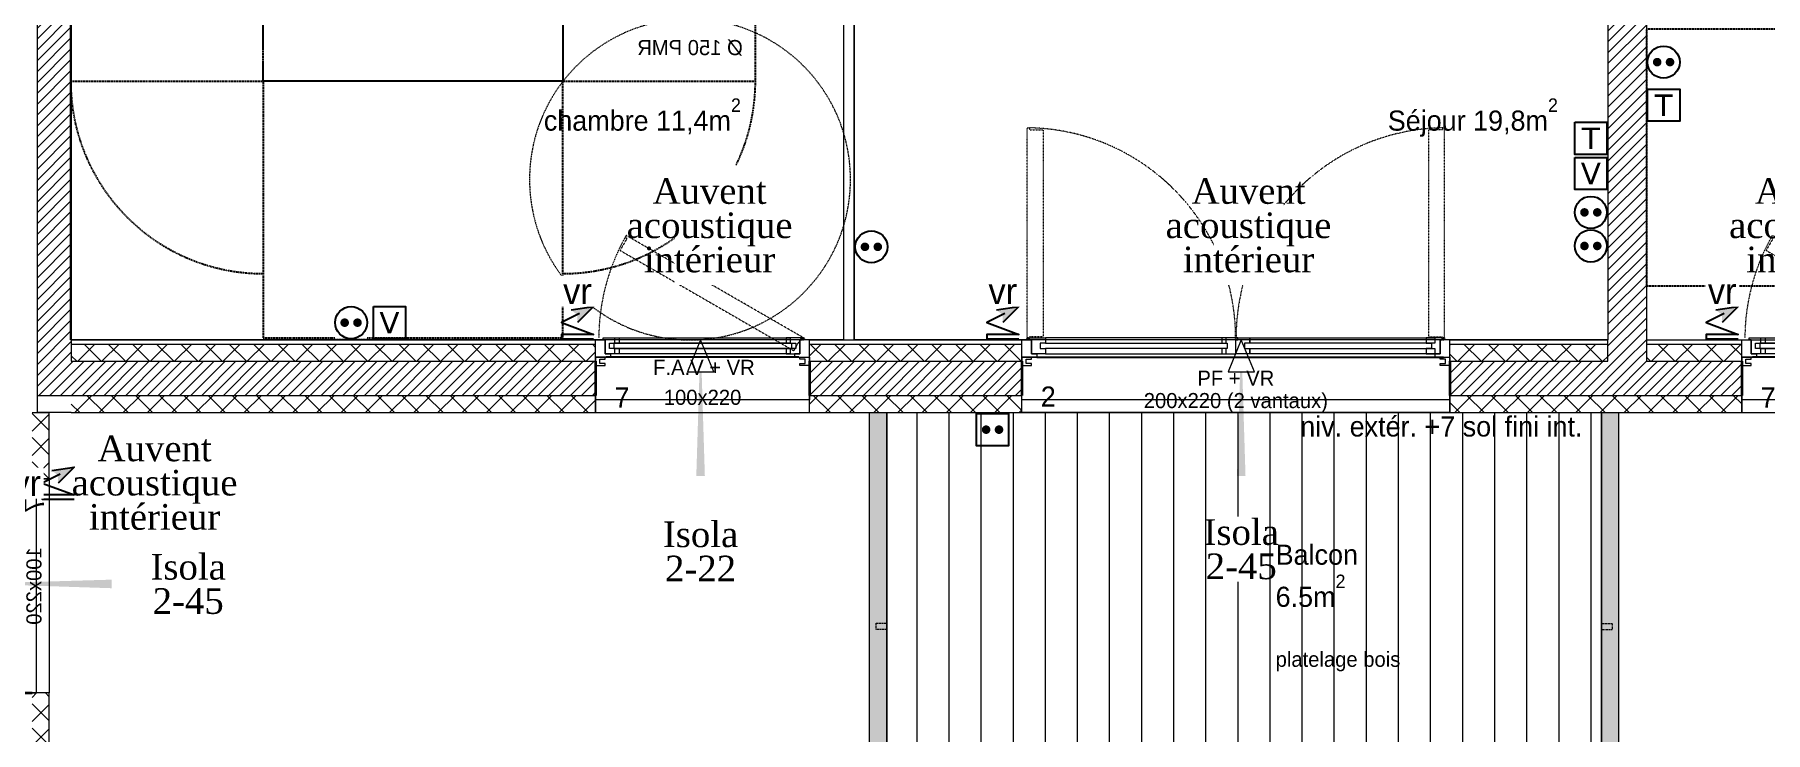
# Model space of a CAD drawing. Header units: centimetres. Extents: x 2191 to 12545, y -680 to 18662.
# Drawn here: x 9181 to 9989, y 8177 to 8503 of the extents above; entities that cross this region are included whole.
import ezdxf

# ---------------------------------------------------------------- set-up
doc = ezdxf.new("R2010")
doc.units = ezdxf.units.CM
for name, pattern in [('Style de ligne -1', [0.41664, 0.20828, -0.20836]), ('Style de ligne -11', [0.347222, 0.20828, -0.138942]), ('Style de ligne -12', [0.164042, 0.054681, -0.109361]), ('Style de ligne -13', [0.147638, 0.098425, -0.049213]), ('Style de ligne -14', [0.147638, 0.098425, -0.049213]), ('Style de ligne -17', [0.347222, 0.20828, -0.138942]), ('Style de ligne -18', [0.164042, 0.054681, -0.109361]), ('Style de ligne -5', [0.20828, 0.069425, -0.138855]), ('VW-01', [0.41656, 0.20828, -0.20828])]:
    doc.linetypes.add(name, pattern=pattern)
for name, color, linetype in [('B Aménagement intérieur', 252, 'Continuous'), ('B GÈnÈral_Hatch', 252, 'Continuous'), ('B Général', 252, 'Continuous'), ('C ANNOTATIONS-PMR', 252, 'Style de ligne -5'), ('C ANNOTATIONS-prestations', 252, 'Continuous'), ('C ANNOTATIONS-texte', 252, 'Continuous'), ('D SURFACES-shab', 252, 'Continuous'), ('prlm-VMC', 93, 'Continuous')]:
    doc.layers.add(name, color=color, linetype=linetype)
doc.layers.add('prlm-ELEC-CFA', color=1, linetype='Continuous', lineweight=25)
doc.layers.add('prlm-ELEC-CFO', color=1, linetype='Continuous', lineweight=25)
doc.styles.add('Eurostile', font='Eurosti.TTF')
doc.styles.add('Eurostile (bold)', font='Eurostib.TTF')
doc.styles.add('Eurostile (italic)', font='Eurostib.TTF')
doc.styles.add('prlm-elec-cfo', font='comic.ttf', dxfattribs={"height": 12})
doc.styles.add('prlm-vmc', font='pala.ttf', dxfattribs={"height": 14})
doc.styles.get("Standard").update_dxf_attribs({"font": 'isocp.shx', "height": 15})
pattern_1 = [(45, (-631.1073, 4809.0284), (2.4253472, -2.6458333), [])]
pattern_2 = [(135, (-631.107, 4809.0284), (-5.656854, -5.656854), []), (225, (-631.107, 4809.0284), (-5.656854, 5.656854), [])]
pattern_3 = [(45, (-631.107, 4809.0284), (-5.656854, 5.656854), []), (135, (-631.107, 4809.0284), (5.656854, 5.656854), [])]
pattern_4 = [(315, (-631.107, 4809.0284), (5.656854, 5.656854), []), (45, (-631.107, 4809.0284), (5.656854, -5.656854), [])]

# ---------------------------------------------------------------- blocks, each defined once
blk = doc.blocks.new('Lit 140.190_PMR 1')
at = {"layer": 'B Général', "color": 154, "linetype": 'VW-01', "true_color": 0x0053a6, "flags": 128}
blk.add_lwpolyline([(190, -140), (190, 50), (70, 50), (70, -140)], close=True, dxfattribs=at)
blk = doc.blocks.new('Groupe-137-1')
at = {"layer": 'D SURFACES-shab', "lineweight": 18, "flags": 128}
blk.add_lwpolyline([(10564.87, 3551.39), (10858.76, 3551.39), (10858.76, 3956.67), (10564.87, 3956.67)], close=True, dxfattribs=at)
at = {"layer": 'B Général', "color": 7, "rotation": 270}
blk.add_blockref('Lit 140.190_PMR 1', (10704.87, 3766.67), dxfattribs=at)
blk = doc.blocks.new('Rond 150_PMR')
at = {"layer": 'B Général', "color": 154, "linetype": 'VW-01', "lineweight": 5, "true_color": 0x0053a6}
blk.add_circle((0, 0), 75, dxfattribs=at)
at = {"layer": 'B Général', "color": 154, "true_color": 0x0053a6, "insert": (-61.5, 0), "char_height": 7.059, "attachment_point": 5, "rotation": 90, "line_spacing_factor": 0.894142, "style": 'Eurostile (italic)'}
blk.add_mtext('Ø 150 PMR', dxfattribs=at)
blk = doc.blocks.new('Groupe-127-1')
at = {"layer": 'B Général', "color": 7, "linetype": 'VW-01', "lineweight": 5}
blk.add_line((70, -114.99), (-70, -80.35), dxfattribs=at)
at = {"layer": 'B Général', "linetype": 'VW-01', "flags": 128}
for points in [[(-70, 35), (70, 35), (70, -155), (-70, -155)], [(-70, -114.99), (70, -114.99), (70, -155), (-70, -155)]]:
    blk.add_lwpolyline(points, close=True, dxfattribs=at)
blk = doc.blocks.new('Lit 140.190_PMR 2')
at = {"layer": 'B Général', "color": 154, "linetype": 'VW-01', "true_color": 0x0053a6, "flags": 128}
for points in [[(70, 155), (-70, 155), (-70, 35), (70, 35)], [(-70, -155), (-70, 35), (-160, 35), (-160, -155)], [(160, -155), (160, 35), (70, 35), (70, -155)]]:
    blk.add_lwpolyline(points, close=True, dxfattribs=at)
at = {"layer": 'B Général', "color": 154, "linetype": 'VW-01', "true_color": 0x0053a6}
for centre, start, end in [((-70, 35), 90, 180), ((70, 35), 0, 90)]:
    blk.add_arc(centre, 90, start, end, dxfattribs=at)
at = {"layer": 'B Général'}
blk.add_blockref('Groupe-127-1', (0, 0), dxfattribs=at)
blk = doc.blocks.new('T2 S307 (2D)')
at = {"layer": 'B Général', "color": 7, "linetype": 'Continuous', "lineweight": 13}
for p, q in [((-0.43, -55.57), (-0.43, 291.51)), ((4.57, -55.57), (4.57, 291.51))]:
    blk.add_line(p, q, dxfattribs=at)
at = {"layer": 'B Général', "color": 7, "linetype": 'Continuous', "lineweight": 5}
for p, q in [((-0.43, -23.48), (-0.43, 291.51)), ((4.57, -55.57), (4.57, 291.51))]:
    blk.add_line(p, q, dxfattribs=at)
at = {"layer": 'D SURFACES-shab', "color": 1, "lineweight": 18, "true_color": 0xff0000, "flags": 128}
for points in [[(-361.57, 291.52), (-361.57, -19.48), (-0.43, -19.48), (-0.43, 34.39), (-0.43, 34.39), (-0.43, 291.52)], [(53.81, -225.58), (53.81, -285.49), (356.81, -285.59), (356.81, 291.51), (4.57, 291.51), (4.57, 34.39), (4.57, 34.39), (4.57, -30.61), (4.57, -30.61), (4.57, -158.57), (34.57, -158.57), (34.57, -225.59)]]:
    blk.add_lwpolyline(points, close=True, dxfattribs=at)
at = {"layer": 'B Général', "color": 7, "xscale": -1}
blk.add_blockref('Lit 140.190_PMR 2', (-201.57, 135.52), dxfattribs=at)
at = {"layer": 'C ANNOTATIONS-PMR', "color": 7, "rotation": 90}
blk.add_blockref('Rond 150_PMR', (-72.14, 216.52), dxfattribs=at)
blk = doc.blocks.new('F 100x220 (all. vitrée fixe) + VR')
at = {"layer": 'B Général'}
blk.add_line((45, 9), (-45, 9), dxfattribs=at)
at = {"layer": 'B Général', "color": 7, "linetype": 'Continuous', "lineweight": 35}
for p, q in [((-50, 7), (-50, -9)), ((50, 7), (50, -9))]:
    blk.add_line(p, q, dxfattribs=at)
at = {"layer": 'B Général', "color": 7, "linetype": 'Style de ligne -14', "lineweight": 5, "flags": 128}
blk.add_lwpolyline([(-35.69, 65.82), (-36.19, 64.95), (-35.32, 64.45), (-38.57, 58.82), (42.63, 11.94), (45.88, 17.57), (46.75, 17.07), (47.25, 17.93)], close=True, dxfattribs=at)
at = {"layer": 'B Général', "lineweight": 5, "flags": 128}
for points in [[(-43, 10.5), (-43, 9), (-50, 9), (-50, 17), (-45.5, 17), (-45.5, 10.5)], [(-41, 18), (41, 18), (41, 15.5), (-41, 15.5)], [(43, 10.5), (43, 9), (50, 9), (50, 17), (45.5, 17), (45.5, 10.5)], [(-50, 9), (-50, 5), (-45.5, 5), (-45.5, 6), (-48, 6), (-48, 8), (-45.5, 8), (-45.5, 9)], [(-43.5, 15.5), (43.5, 15.5), (43.5, 13), (-43.5, 13)], [(-41, 13), (41, 13), (41, 10.5), (-41, 10.5)], [(50, 9), (50, 5), (45.5, 5), (45.5, 6), (48, 6), (48, 8), (45.5, 8), (45.5, 9)]]:
    blk.add_lwpolyline(points, close=True, dxfattribs=at)
at = {"layer": 'B Général', "color": 7, "linetype": 'Continuous', "lineweight": 5, "flags": 128}
for points in [[(-39, 15.5), (-41.5, 15.5), (-41.5, 13), (-39, 13), (-39, 10.5), (-45.5, 10.5), (-45.5, 17), (-46.5, 17), (-46.5, 18), (-39, 18)], [(39, 15.5), (41.5, 15.5), (41.5, 13), (39, 13), (39, 10.5), (45.5, 10.5), (45.5, 17), (46.5, 17), (46.5, 18), (39, 18)]]:
    blk.add_lwpolyline(points, close=True, dxfattribs=at)
at = {"layer": 'B Général', "color": 7, "linetype": 'Style de ligne -17', "lineweight": 5, "flags": 128}
blk.add_lwpolyline([(-50, 9), (50, 9), (50, -11), (-50, -11)], close=True, dxfattribs=at)
at = {"layer": 'B Général', "lineweight": 13, "flags": 128}
blk.add_lwpolyline([(-50, -9), (-50, -17), (50, -17), (50, -9)], dxfattribs=at)
at = {"layer": 'B Général'}
blk.add_circle((47, 17.5), 0.5, dxfattribs=at)
at = {"layer": 'B Général', "color": 7, "linetype": 'Style de ligne -18', "lineweight": 5}
blk.add_arc((49, 17.5), 97.5, 150.29382, 179.70618, dxfattribs=at)
at = {"layer": 'B Général', "color": 7, "insert": (-23.11, 7.7), "char_height": 7.059, "attachment_point": 1, "line_spacing_factor": 0.894142, "style": 'Eurostile'}
blk.add_mtext('F.A.V + VR', dxfattribs=at)
at = {"layer": 'C ANNOTATIONS-prestations', "insert": (-41.15, -5.19), "char_height": 9.41, "attachment_point": 1, "rotation": 360, "line_spacing_factor": 0.894142, "style": 'Eurostile (bold)'}
blk.add_mtext('7', dxfattribs=at)
at = {"layer": 'C ANNOTATIONS-prestations', "insert": (0, -6.3), "char_height": 7.059, "width": 100, "attachment_point": 2, "rotation": 360, "line_spacing_factor": 0.894142, "style": 'Eurostile'}
blk.add_mtext('100x220', dxfattribs=at)
blk = doc.blocks.new('PF 200.220 + VR')
at = {"layer": 'B Général', "color": 7, "linetype": 'Continuous', "lineweight": 13}
for p, q in [((-100, 7), (-100, 17)), ((100, 7), (100, 17))]:
    blk.add_line(p, q, dxfattribs=at)
at = {"layer": 'B Général'}
blk.add_line((-93, 9), (97, 9), dxfattribs=at)
at = {"layer": 'B Général', "color": 7, "linetype": 'Continuous', "lineweight": 35}
for p, q in [((-100, 7), (-100, -9)), ((100, 7), (100, -9))]:
    blk.add_line(p, q, dxfattribs=at)
at = {"layer": 'B Général', "color": 7, "linetype": 'Style de ligne -13', "lineweight": 5, "flags": 128}
for points in [[(-97.5, 116.12), (-96.5, 116.12), (-96.5, 115.12), (-90, 115.12), (-90, 18.5), (-96.5, 18.5), (-96.5, 17.5), (-97.5, 17.5)], [(97.5, 116.12), (96.5, 116.12), (96.5, 115.12), (90, 115.12), (90, 18.5), (96.5, 18.5), (96.5, 17.5), (97.5, 17.5)]]:
    blk.add_lwpolyline(points, close=True, dxfattribs=at)
at = {"layer": 'B Général', "lineweight": 5, "flags": 128}
for points in [[(-93, 10.5), (-93, 9), (-100, 9), (-100, 17), (-95.5, 17), (-95.5, 10.5)], [(-4.5, 18), (-89, 18), (-89, 15.5), (-4.5, 15.5)], [(6.5, 18), (93, 18), (93, 15.5), (6.5, 15.5)], [(93, 10.5), (93, 9), (100, 9), (100, 17), (95.5, 17), (95.5, 10.5)], [(-100, 9), (-100, 5), (-95.5, 5), (-95.5, 6), (-98, 6), (-98, 8), (-95.5, 8), (-95.5, 9)], [(-4.5, 13), (-89, 13), (-89, 10.5), (-4.5, 10.5)], [(6.5, 13), (93, 13), (93, 10.5), (6.5, 10.5)], [(100, 9), (100, 5), (95.5, 5), (95.5, 6), (98, 6), (98, 8), (95.5, 8), (95.5, 9)]]:
    blk.add_lwpolyline(points, close=True, dxfattribs=at)
at = {"layer": 'B Général', "color": 7, "linetype": 'Continuous', "lineweight": 5, "flags": 128}
for points in [[(-89, 15.5), (-91.5, 15.5), (-91.5, 13), (-89, 13), (-89, 10.5), (-95.5, 10.5), (-95.5, 17), (-96.5, 17), (-96.5, 18), (-89, 18)], [(-6.5, 15.5), (-4, 15.5), (-4, 13), (-6.5, 13), (-6.5, 10.5), (0, 10.5), (0, 17), (1, 17), (1, 18), (-6.5, 18)], [(6.5, 15.5), (4, 15.5), (4, 13), (6.5, 13), (6.5, 10.5), (0, 10.5), (0, 17), (1, 17), (1, 18), (6.5, 18)], [(89, 15.5), (91.5, 15.5), (91.5, 13), (89, 13), (89, 10.5), (95.5, 10.5), (95.5, 17), (96.5, 17), (96.5, 18), (89, 18)]]:
    blk.add_lwpolyline(points, close=True, dxfattribs=at)
at = {"layer": 'B Général', "color": 7, "linetype": 'Style de ligne -11', "lineweight": 5, "flags": 128}
blk.add_lwpolyline([(-100, 9), (100, 9), (100, -11), (-100, -11)], close=True, dxfattribs=at)
at = {"layer": 'B Général', "lineweight": 13, "flags": 128}
blk.add_lwpolyline([(100, -9), (100, -17), (-100, -17), (-100, -9)], dxfattribs=at)
at = {"layer": 'B Général'}
for centre in [(-97, 17.5), (97, 17.5)]:
    blk.add_circle(centre, 0.5, dxfattribs=at)
at = {"layer": 'B Général', "color": 7, "linetype": 'Style de ligne -12', "lineweight": 5}
for centre, start, end in [((-98.46, 17.77), 359.55233, 89.0018), ((98.46, 17.77), 90.9982, 180.44847)]:
    blk.add_arc(centre, 98.37, start, end, dxfattribs=at)
at = {"layer": 'B Général', "insert": (0, 2.65), "char_height": 7.059, "attachment_point": 2, "rotation": 360, "line_spacing_factor": 0.894142, "style": 'Eurostile'}
blk.add_mtext('PF + VR', dxfattribs=at)
at = {"layer": 'C ANNOTATIONS-prestations', "rotation": 360, "line_spacing_factor": 0.894142}
for s, insert, char_height, attachment_point, style in [('2', (-91.15, -4.77), 9.41, 1, 'Eurostile (bold)'), ('200x220 (2 vantaux) ', (0, -7.82), 7.059, 2, 'Eurostile')]:
    blk.add_mtext(s, dxfattribs=dict(at, insert=insert, char_height=char_height, attachment_point=attachment_point, style=style))
blk = doc.blocks.new('Groupe-166-1')
at = {"layer": 'B Général', "color": 7, "linetype": 'Continuous', "lineweight": 5}
for p, q in [((10223.87, 3517.39), (10223.87, 3317.39)), ((10238.87, 3517.39), (10238.87, 3317.39)), ((10253.87, 3517.39), (10253.87, 3317.39)), ((10268.87, 3517.39), (10268.87, 3317.39)), ((10283.87, 3517.39), (10283.87, 3317.39)), ((10298.87, 3517.39), (10298.87, 3317.39)), ((10313.87, 3517.39), (10313.87, 3317.39)), ((10328.87, 3517.39), (10328.87, 3317.39)), ((10343.87, 3517.39), (10343.87, 3317.39)), ((10358.87, 3517.39), (10358.87, 3317.39)), ((10373.87, 3517.39), (10373.87, 3317.39)), ((10388.87, 3517.39), (10388.87, 3317.39)), ((10403.87, 3517.39), (10403.87, 3317.39)), ((10418.87, 3517.39), (10418.87, 3317.39)), ((10433.87, 3517.39), (10433.87, 3317.39)), ((10448.87, 3517.39), (10448.87, 3317.39)), ((10463.87, 3517.39), (10463.87, 3317.39)), ((10478.87, 3517.39), (10478.87, 3317.39)), ((10493.87, 3517.39), (10493.87, 3317.39)), ((10508.87, 3517.39), (10508.87, 3317.39)), ((10523.87, 3517.39), (10523.87, 3317.39)), ((10538.87, 3517.39), (10538.87, 3317.39))]:
    blk.add_line(p, q, dxfattribs=at)
blk = doc.blocks.new('Groupe-167-1')
at = {"layer": 'B GÈnÈral_Hatch', "linetype": 'Continuous', "lineweight": 0, "true_color": 0xbbbbbb}
blk.add_hatch(color=9, dxfattribs=at).paths.add_polyline_path([(10201.87, 3517.39), (10209.87, 3517.39), (10209.87, 3316.19), (10543.87, 3316.23), (10543.87, 3517.42), (10551.87, 3517.42), (10551.87, 3308.23), (10201.87, 3308.19)])
at = {"layer": 'B Général', "color": 7, "linetype": 'Continuous', "lineweight": 5, "flags": 128}
for points in [[(10201.87, 3517.39), (10209.87, 3517.39), (10209.87, 3316.19), (10543.87, 3316.23), (10543.87, 3517.42), (10551.87, 3517.42), (10551.87, 3308.23), (10201.87, 3308.19)], [(10209.87, 3317.39), (10209.87, 3517.39), (10543.87, 3517.39), (10543.87, 3317.39)]]:
    blk.add_lwpolyline(points, close=True, dxfattribs=at)
at = {"layer": 'C ANNOTATIONS-prestations', "color": 7, "linetype": 'Style de ligne -1', "lineweight": 5, "flags": 128}
for points in [[(10204.87, 3419.04), (10209.87, 3419.04), (10209.87, 3416.04), (10204.87, 3416.04)], [(10543.87, 3418.89), (10548.87, 3418.89), (10548.87, 3415.89), (10543.87, 3415.89)], [(10310.62, 3310.39), (10310.62, 3315.39), (10313.62, 3315.39), (10313.62, 3310.39)], [(10422.37, 3310.39), (10422.37, 3315.39), (10425.37, 3315.39), (10425.37, 3310.39)], [(10534.12, 3310.39), (10534.12, 3315.39), (10537.12, 3315.39), (10537.12, 3310.39)]]:
    blk.add_lwpolyline(points, close=True, dxfattribs=at)
at = {"layer": 'B Général', "color": 7}
blk.add_blockref('Groupe-166-1', (0, 0), dxfattribs=at)
at = {"layer": 'B Général', "color": 7, "insert": (10403.11, 3515.65), "char_height": 9.412, "attachment_point": 1, "line_spacing_factor": 0.894142, "style": 'Eurostile'}
blk.add_mtext('niv. extér. +7 sol fini int.', dxfattribs=at)
at = {"layer": 'C ANNOTATIONS-prestations', "color": 7, "char_height": 7.059, "attachment_point": 1, "line_spacing_factor": 0.894142, "style": 'Eurostile'}
for s, insert in [('platelage bois', (10391.6, 3405.67)), ('garde-corps vitré', (10228.97, 3340.93)), ('main courante', (10228.97, 3330.35))]:
    blk.add_mtext(s, dxfattribs=dict(at, insert=insert))
at = {"layer": 'C ANNOTATIONS-texte', "insert": (10391.6, 3455.73), "char_height": 9.412, "width": 91.5, "attachment_point": 1, "line_spacing_factor": 0.894142, "style": 'Eurostile'}
blk.add_mtext('Balcon \\P6.5m{\\H0.6667x;\\S2^ ;}', dxfattribs=at)
blk = doc.blocks.new('xi.EA')
at = {"layer": 'prlm-VMC', "color": 0, "linetype": 'ByBlock', "lineweight": 5, "flags": 128}
blk.add_lwpolyline([(-6.17, -15), (6.17, -15), (0, 0)], close=True, dxfattribs=at)
at = {"layer": 'prlm-VMC', "color": 0, "linetype": 'ByBlock', "lineweight": -2, "flags": 128}
blk.add_lwpolyline([(0, -15, 1, 4, 0), (0, -63.63, 1, 1, 0)], format="xyseb", dxfattribs=at)
at = {"layer": 'prlm-VMC', "color": 0, "linetype": 'ByBlock', "lineweight": 5}
blk.add_solid([(0, 0), (6.17, -15), (-6.17, -15), (0, 0)], dxfattribs=at)
blk = doc.blocks.new('xi.VR')
at = {"layer": 'prlm-ELEC-CFO', "lineweight": 5}
blk.add_hatch(color=0, dxfattribs=at).paths.add_polyline_path([(-3, 6), (-0.1, 3.7), (0, 0), (7.5, 7.5)])
at = {"layer": 'prlm-ELEC-CFO', "color": 0}
for points in [[(0.95, 4.23), (-7.5, 0), (7.5, -5.5), (-7.5, -5.5), (-7.5, -7.5), (7.5, -7.5)], [(-3, 6), (7.5, 7.5), (0, 0)]]:
    blk.add_lwpolyline(points, dxfattribs=at)
blk = doc.blocks.new('xi.PC')
at = {"color": 0, "lineweight": 5}
blk.add_wipeout([(-7.5, -7.5), (7.5, -7.5), (7.5, 7.5), (-7.5, 7.5)], dxfattribs=at).dxf.layer = 'prlm-ELEC-CFO'
at = {"layer": 'prlm-ELEC-CFO', "color": 0, "linetype": 'ByBlock', "lineweight": 5, "const_width": 2}
for points in [[(-4, 0, 1), (-2, 0, 1)], [(2, 0, 1), (4, 0, 1)]]:
    blk.add_lwpolyline(points, format="xyb", close=True, dxfattribs=at)
at = {"layer": 'prlm-ELEC-CFO', "color": 0, "linetype": 'ByBlock', "lineweight": -2}
blk.add_circle((0, 0), 7.5, dxfattribs=at)
blk = doc.blocks.new('xi.TEL')
at = {"layer": 'prlm-ELEC-CFA', "color": 0, "linetype": 'ByBlock', "lineweight": -2, "flags": 128}
blk.add_lwpolyline([(-7.5, 7.5), (7.5, 7.5), (7.5, -7.5), (-7.5, -7.5)], close=True, dxfattribs=at)
at = {"layer": 'prlm-ELEC-CFA', "color": 0, "linetype": 'ByBlock', "insert": (0, 0), "char_height": 10, "width": 11.36, "attachment_point": 5}
blk.add_mtext('{\\fVerdana|b0|i0|c0|p34;T}', dxfattribs=at)
blk = doc.blocks.new('xi.PC-EXT')
at = {"layer": 'prlm-ELEC-CFO', "color": 0, "linetype": 'ByBlock', "lineweight": -2, "flags": 128}
blk.add_lwpolyline([(-7.5, 7.5), (7.5, 7.5), (7.5, -7.5), (-7.5, -7.5)], close=True, dxfattribs=at)
at = {"layer": 'prlm-ELEC-CFO', "color": 0, "linetype": 'ByBlock', "lineweight": 5, "const_width": 2}
for points in [[(-4, 0, 1), (-2, 0, 1)], [(2, 0, 1), (4, 0, 1)]]:
    blk.add_lwpolyline(points, format="xyb", close=True, dxfattribs=at)
blk = doc.blocks.new('xi.TV')
at = {"layer": 'prlm-ELEC-CFA', "color": 0, "linetype": 'ByBlock', "lineweight": -2, "flags": 128}
blk.add_lwpolyline([(-7.5, 7.5), (7.5, 7.5), (7.5, -7.5), (-7.5, -7.5)], close=True, dxfattribs=at)
at = {"layer": 'prlm-ELEC-CFA', "color": 0, "linetype": 'ByBlock', "insert": (0, 0), "char_height": 10, "width": 11.36, "attachment_point": 5}
blk.add_mtext('{\\fVerdana|b0|i0|c0|p34;V}', dxfattribs=at)

msp = doc.modelspace()

# ---------------------------------------------------------------- hatches: boundary and pattern name
at = {"layer": 'B GÈnÈral_Hatch', "linetype": 'Continuous', "lineweight": 5}
h = msp.add_hatch(dxfattribs=at)
h.set_pattern_fill('50_BETON', style=0, pattern_type=2)
h.set_pattern_definition(pattern_1)
h.paths.add_polyline_path([(9181.69, 8334.42), (9197.69, 8350.42), (9197.69, 8943.44), (9181.69, 8961.44)])
h = msp.add_hatch(dxfattribs=at)
h.set_pattern_fill('50_BETON', style=0, pattern_type=2)
h.set_pattern_definition(pattern_1)
h.paths.add_polyline_path([(9915.76, 8350.42), (9933.76, 8350.42), (9933.76, 8943.44), (9915.76, 8943.44)])
at = {"layer": 'B GÈnÈral_Hatch', "linetype": 'Continuous', "lineweight": 5, "true_color": 0x808080}
h = msp.add_hatch(dxfattribs=at)
h.set_pattern_fill('02_ISOLANT', color=8, angle=-90, style=0, pattern_type=2)
h.set_pattern_definition(pattern_4)
h.paths.add_polyline_path([(9442.69, 8358.42), (9197.69, 8358.42), (9197.69, 8350.42), (9442.69, 8350.42)])
h = msp.add_hatch(dxfattribs=at)
h.set_pattern_fill('02_ISOLANT', color=8, style=0, pattern_type=2)
h.set_pattern_definition(pattern_3)
h.paths.add_polyline_path([(9542.69, 8358.42), (9542.69, 8350.42), (9641.89, 8350.42), (9641.89, 8358.42)])
h = msp.add_hatch(dxfattribs=at)
h.set_pattern_fill('02_ISOLANT', color=8, angle=90, style=0, pattern_type=2)
h.set_pattern_definition(pattern_2)
h.paths.add_polyline_path([(9841.89, 8350.42), (9915.76, 8350.42), (9915.76, 8358.42), (9841.89, 8358.42)])
h = msp.add_hatch(dxfattribs=at)
h.set_pattern_fill('02_ISOLANT', color=8, angle=-90, style=0, pattern_type=2)
h.set_pattern_definition([(315, (-631.107, 4809.0284), (5.656854, 5.656854), []), (45, (-631.107, 4809.0284), (5.656854, -5.656854), [])])
h.paths.add_polyline_path([(9978.28, 8358.42), (9933.76, 8358.42), (9933.76, 8350.42), (9978.28, 8350.42)])
at = {"layer": 'B GÈnÈral_Hatch', "linetype": 'Continuous', "lineweight": 5}
h = msp.add_hatch(dxfattribs=at)
h.set_pattern_fill('50_BETON', style=0, pattern_type=2)
h.set_pattern_definition(pattern_1)
h.paths.add_polyline_path([(9442.69, 8350.42), (9197.69, 8350.42), (9181.69, 8334.42), (9442.69, 8334.42)])
h = msp.add_hatch(dxfattribs=at)
h.set_pattern_fill('50_BETON', style=0, pattern_type=2)
h.set_pattern_definition(pattern_1)
h.paths.add_polyline_path([(9542.69, 8350.42), (9542.69, 8334.42), (9641.89, 8334.42), (9641.89, 8350.42)])
h = msp.add_hatch(dxfattribs=at)
h.set_pattern_fill('50_BETON', style=0, pattern_type=2)
h.set_pattern_definition(pattern_1)
h.paths.add_polyline_path([(9841.89, 8350.42), (9841.89, 8334.42), (9978.28, 8334.42), (9978.28, 8350.42)])
at = {"layer": 'B GÈnÈral_Hatch', "linetype": 'Continuous', "lineweight": 5, "true_color": 0x808080}
h = msp.add_hatch(dxfattribs=at)
h.set_pattern_fill('02_ISOLANT', color=8, angle=-90, style=0, pattern_type=2)
h.set_pattern_definition(pattern_4)
h.paths.add_polyline_path([(9442.69, 8334.42), (9197.69, 8334.42), (9197.69, 8326.42), (9442.69, 8326.42)])
h = msp.add_hatch(dxfattribs=at)
h.set_pattern_fill('02_ISOLANT', color=8, style=0, pattern_type=2)
h.set_pattern_definition(pattern_3)
h.paths.add_polyline_path([(9542.69, 8334.42), (9542.69, 8326.42), (9641.89, 8326.42), (9641.89, 8334.42)])
h = msp.add_hatch(dxfattribs=at)
h.set_pattern_fill('02_ISOLANT', color=8, style=0, pattern_type=2)
h.set_pattern_definition([(45, (-631.107, 4809.0284), (-5.656854, 5.656854), []), (135, (-631.107, 4809.0284), (5.656854, 5.656854), [])])
h.paths.add_polyline_path([(9841.89, 8334.42), (9841.89, 8326.42), (9978.28, 8326.42), (9978.28, 8334.42)])
h = msp.add_hatch(dxfattribs=at)
h.set_pattern_fill('02_ISOLANT', color=8, angle=90, style=0, pattern_type=2)
h.set_pattern_definition(pattern_2)
h.paths.add_polyline_path([(9179.38, 8295.42), (9187.38, 8295.42), (9187.38, 8326.42), (9179.38, 8326.42)])
h = msp.add_hatch(dxfattribs=at)
h.set_pattern_fill('02_ISOLANT', color=8, angle=90, style=0, pattern_type=2)
h.set_pattern_definition(pattern_2)
h.paths.add_polyline_path([(9179.38, 7951.41), (9187.38, 7951.41), (9187.38, 8195.42), (9179.38, 8195.42)])

# ---------------------------------------------------------------- linework, layer by layer
at = {"layer": 'B Général', "color": 7, "linetype": 'Continuous', "lineweight": 18}
for p, q in [((9181.69, 8961.44), (9181.69, 8334.42)), ((9197.69, 8943.44), (9197.69, 8360.42)), ((9915.76, 8943.44), (9915.76, 8360.42)), ((9933.76, 8943.44), (9933.76, 8360.42)), ((9197.69, 8360.42), (9197.69, 8350.42)), ((9915.76, 8350.42), (9915.76, 8360.42)), ((9933.76, 8360.42), (9933.76, 8350.42)), ((9197.69, 8350.42), (9442.69, 8350.42)), ((9542.69, 8350.42), (9641.89, 8350.42)), ((9841.89, 8350.42), (9915.76, 8350.42)), ((9933.76, 8350.42), (9978.28, 8350.42)), ((9181.69, 8334.42), (9197.69, 8334.42)), ((9197.69, 8334.42), (9442.69, 8334.42)), ((9542.69, 8334.42), (9641.89, 8334.42)), ((9841.89, 8334.42), (9978.28, 8334.42))]:
    msp.add_line(p, q, dxfattribs=at)
at = {"layer": 'B Général', "color": 7, "linetype": 'Continuous', "lineweight": 5}
for p, q in [((9181.69, 8961.44), (9181.69, 8334.42)), ((9197.69, 8943.44), (9197.69, 8360.42)), ((9915.76, 8943.44), (9915.76, 8360.42)), ((9933.76, 8943.44), (9933.76, 8360.42)), ((9197.69, 8360.42), (9442.69, 8360.42)), ((9197.69, 8358.42), (9442.69, 8358.42)), ((9197.69, 8358.42), (9442.69, 8358.42)), ((9542.69, 8360.42), (9641.89, 8360.42)), ((9542.69, 8358.42), (9641.89, 8358.42)), ((9542.69, 8358.42), (9641.89, 8358.42)), ((9841.89, 8360.42), (9915.76, 8360.42)), ((9841.89, 8358.42), (9915.76, 8358.42)), ((9841.89, 8358.42), (9915.76, 8358.42)), ((9933.76, 8360.42), (9978.28, 8360.42)), ((9933.76, 8358.42), (9978.28, 8358.42)), ((9933.76, 8358.42), (9978.28, 8358.42)), ((9197.69, 8350.42), (9442.69, 8350.42)), ((9542.69, 8350.42), (9641.89, 8350.42)), ((9841.89, 8350.42), (9915.76, 8350.42)), ((9933.76, 8350.42), (9978.28, 8350.42)), ((9181.69, 8334.42), (9181.69, 8326.42)), ((9197.69, 8334.42), (9442.69, 8334.42)), ((9542.69, 8334.42), (9641.89, 8334.42)), ((9841.89, 8334.42), (9978.28, 8334.42)), ((9187.38, 8295.42), (9187.38, 8326.42)), ((9197.69, 8326.42), (9442.69, 8326.42)), ((9542.69, 8326.42), (9641.89, 8326.42)), ((9841.89, 8326.42), (9978.28, 8326.42)), ((9187.38, 7951.41), (9187.38, 8195.42))]:
    msp.add_line(p, q, dxfattribs=at)
at = {"layer": 'B Général', "color": 7, "linetype": 'Continuous', "lineweight": 13}
for p, q in [((9197.69, 8360.42), (9442.69, 8360.42)), ((9442.69, 8326.42), (9442.69, 8360.42)), ((9542.69, 8360.42), (9641.89, 8360.42)), ((9542.69, 8326.42), (9542.69, 8360.42)), ((9641.89, 8326.42), (9641.89, 8360.42)), ((9841.89, 8360.42), (9915.76, 8360.42)), ((9841.89, 8326.42), (9841.89, 8360.42)), ((9933.76, 8360.42), (9978.28, 8360.42)), ((9978.28, 8326.42), (9978.28, 8360.42)), ((9179.38, 8326.42), (9187.38, 8326.42)), ((9197.69, 8326.42), (9181.69, 8326.42)), ((9187.38, 8295.42), (9187.38, 8326.42)), ((9197.69, 8326.42), (9442.69, 8326.42)), ((9542.69, 8326.42), (9641.89, 8326.42)), ((9841.89, 8326.42), (9978.28, 8326.42)), ((9187.38, 8295.42), (9153.38, 8295.42)), ((9187.38, 8195.42), (9153.38, 8195.42)), ((9187.38, 7951.41), (9187.38, 8195.42))]:
    msp.add_line(p, q, dxfattribs=at)

# ---------------------------------------------------------------- block references
at = {"layer": 'B Aménagement intérieur', "color": 7, "xscale": -1, "rotation": 180}
msp.add_blockref('T2 S307 (2D)', (9558.95, 8651.93), dxfattribs=at)
at = {"layer": 'B Aménagement intérieur', "color": 7}
msp.add_blockref('Groupe-137-1', (-631.11, 4809.03), dxfattribs=at)
at = {"layer": 'B Général', "color": 7}
for name, p in [('PF 200.220 + VR', (9741.89, 8343.42)), ('F 100x220 (all. vitrée fixe) + VR', (9492.69, 8343.42)), ('F 100x220 (all. vitrée fixe) + VR', (10028.28, 8343.42)), ('Groupe-167-1', (-631.11, 4809.03))]:
    msp.add_blockref(name, p, dxfattribs=at)
at = {"layer": 'B Général', "color": 7, "xscale": -1, "rotation": 90}
msp.add_blockref('F 100x220 (all. vitrée fixe) + VR', (9170.38, 8245.42), dxfattribs=at)
at = {"layer": 'prlm-ELEC-CFA'}
for p in [(9941.8, 8470.11), (9907.8, 8454.64)]:
    msp.add_blockref('xi.TEL', p, dxfattribs=at)
at = {"layer": 'prlm-ELEC-CFO'}
for name, p in [('xi.VR', (9434.21, 8368.48)), ('xi.VR', (9632.98, 8368.48)), ('xi.VR', (9969.18, 8368.48)), ('xi.PC-EXT', (9628.2, 8318.48))]:
    msp.add_blockref(name, p, dxfattribs=at)
at = {"layer": 'prlm-VMC'}
for p, rotation in [((9491.75, 8360.48), 359.9999998445234), ((9744.41, 8360.48), 359.9999997555827), ((9152.87, 8246.49), 89.89966639692905)]:
    msp.add_blockref('xi.EA', p, dxfattribs=dict(at, rotation=rotation))

# ---------------------------------------------------------------- texts
at = {"layer": 'C ANNOTATIONS-texte', "char_height": 9.412, "attachment_point": 1, "line_spacing_factor": 0.894142, "style": 'Eurostile'}
for s, insert, width in [('chambre 11,4m{\\H0.6667x;\\S2^ ;}', (9418.5, 8473.26), 114.3747), ('Séjour 19,8m{\\H0.6667x;\\S2^ ;}', (9812.89, 8473.26), 91)]:
    msp.add_mtext(s, dxfattribs=dict(at, insert=insert, width=width))
at = {"layer": 'prlm-VMC', "insert": (9236.61, 8293.63), "char_height": 12, "width": 20.51, "attachment_point": 5, "line_spacing_factor": 0.8, "style": 'prlm-vmc', "bg_fill": 2}
msp.add_mtext('Auvent acoustique intérieur', dxfattribs=at)
at = {"layer": 'prlm-VMC', "char_height": 12, "width": 20.51, "attachment_point": 5, "line_spacing_factor": 0.8, "style": 'prlm-vmc', "bg_fill": 3, "box_fill_scale": 1.1, "bg_fill_color": 256, "bg_fill_transparency": 0}
for s, insert in [('Isola\\P2-22', (9491.75, 8261.59)), ('Isola\\P2-45', (9252.31, 8246.31))]:
    msp.add_mtext(s, dxfattribs=dict(at, insert=insert))

# ---------------------------------------------------------------- next in the draw order: block references
at = {"layer": 'prlm-ELEC-CFO'}
for name, p in [('xi.PC', (9941.8, 8490.24)), ('xi.PC', (9907.8, 8404.32)), ('xi.PC', (9571.56, 8403.92)), ('xi.PC', (9328.42, 8368.48)), ('xi.VR', (9191.55, 8293.46))]:
    msp.add_blockref(name, p, dxfattribs=at)

# ---------------------------------------------------------------- next in the draw order: texts
at = {"layer": 'prlm-ELEC-CFO', "lineweight": 20, "char_height": 12, "attachment_point": 5, "line_spacing_factor": 0.8, "style": 'prlm-elec-cfo', "bg_fill": 3, "box_fill_scale": 1.1, "bg_fill_color": 256, "bg_fill_transparency": 0}
for insert in [(9434.21, 8383.2), (9632.98, 8383.2)]:
    msp.add_mtext('vr', dxfattribs=dict(at, insert=insert))
at = {"layer": 'prlm-VMC', "char_height": 12, "width": 20.51, "attachment_point": 5, "line_spacing_factor": 0.8, "style": 'prlm-vmc', "bg_fill": 2}
for insert in [(9495.96, 8413.92), (9747.83, 8413.92), (10011.14, 8413.92)]:
    msp.add_mtext('Auvent acoustique intérieur', dxfattribs=dict(at, insert=insert))
at = {"layer": 'prlm-VMC', "insert": (9744.41, 8262.53), "char_height": 12, "width": 17.3979, "attachment_point": 5, "line_spacing_factor": 0.8, "style": 'prlm-vmc', "bg_fill": 3, "box_fill_scale": 1.1, "bg_fill_color": 256, "bg_fill_transparency": 0}
msp.add_mtext('Isola\\P2-45', dxfattribs=at)

# ---------------------------------------------------------------- next in the draw order: block references
at = {"layer": 'prlm-ELEC-CFA'}
msp.add_blockref('xi.TV', (9346.35, 8368.48), dxfattribs=at)
at = {"layer": 'prlm-ELEC-CFO'}
msp.add_blockref('xi.PC', (9907.8, 8420.01), dxfattribs=at)

# ---------------------------------------------------------------- next in the draw order: texts
at = {"layer": 'prlm-ELEC-CFO', "lineweight": 20, "char_height": 12, "attachment_point": 5, "line_spacing_factor": 0.8, "style": 'prlm-elec-cfo', "bg_fill": 3, "box_fill_scale": 1.1, "bg_fill_color": 256, "bg_fill_transparency": 0}
for insert in [(9969.18, 8383.2), (9176.84, 8293.48)]:
    msp.add_mtext('vr', dxfattribs=dict(at, insert=insert))

# ---------------------------------------------------------------- next in the draw order: block references
at = {"layer": 'prlm-ELEC-CFA'}
msp.add_blockref('xi.TV', (9907.8, 8438.19), dxfattribs=at)

doc.saveas('drawing.dxf')
